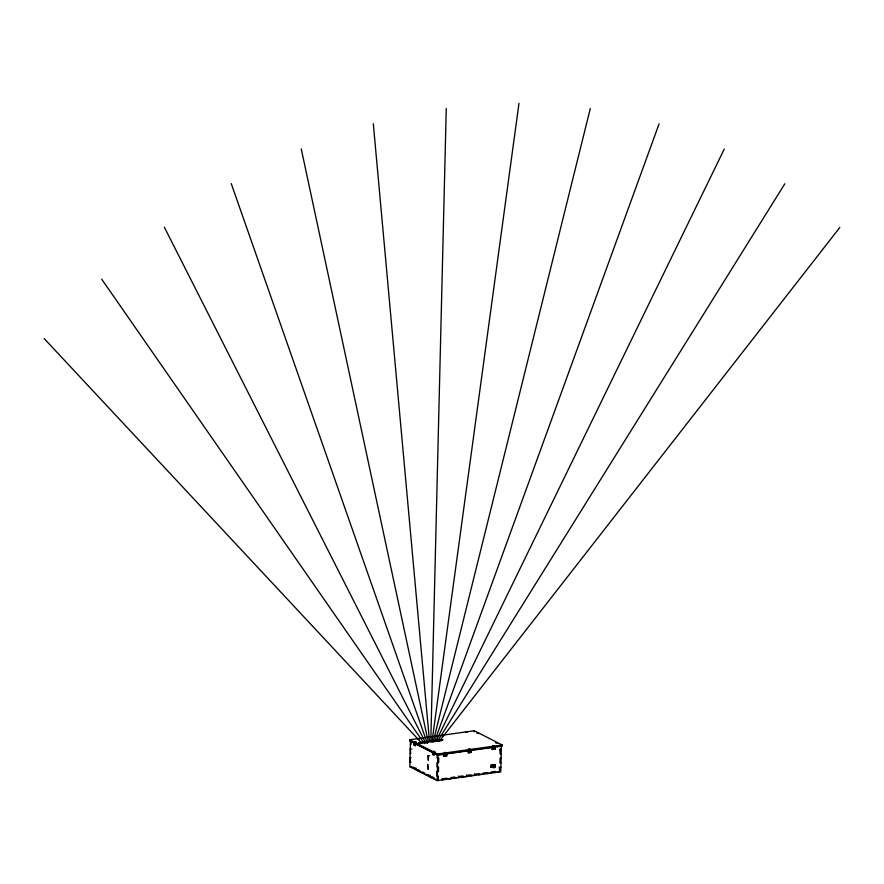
<?xml version="1.0" encoding="UTF-8"?>
<svg xmlns="http://www.w3.org/2000/svg" width="884" height="884" viewBox="0 0 884 884"><rect width="100%" height="100%" fill="white"/><g stroke="black" fill="none" stroke-linecap="round" stroke-linejoin="round"><path stroke-width="1.33" d="M409.679 739.775L409.657 740.891L437.624 755.124L502.189 746.107L502.222 744.991L474.255 730.759L409.679 739.775L437.646 754.008L502.222 744.991M500.808 745.731L501.394 746.03L500.764 771.743L437.204 780.627L409.822 766.693L410.452 740.969M410.264 748.803L410.728 753.566L410.154 753.267M415.933 743.267L415.182 743.334L415.568 745.842L413.966 745.024L413.988 743.908L415.425 743.974L415.447 742.858L411.038 741.267L410.949 744.626L410.364 744.328M414.408 744.118L414.441 743.002M411.414 766.848L414.032 768.185L413.027 768.318L413.049 767.201L415.381 768.384L415.358 769.511L416.364 769.367M428.464 755.798L428.353 760.262L427.878 755.5L429.469 755.654M423.359 772.925L422.353 773.069L422.375 771.942L424.707 773.135L424.685 774.251L428.022 775.29L427.005 775.434L427.038 774.318L429.37 775.5L429.337 776.616L430.353 776.484M430.795 741.51L446.265 108.467M434.862 752.737L433.845 752.881L434.21 755.323L432.608 754.505L432.641 753.389L434.066 753.466L434.088 752.35M434.066 753.466L433.061 753.61L433.083 752.483L414.607 743.179M433.646 753.256L433.624 754.372L432.608 754.505M437.624 755.124L437.646 754.008M437.204 780.627L437.834 754.903L433.845 752.881M442.199 778.428L442.751 779.843L442.177 779.555M444.409 753.599L446.763 754.77L446.729 755.886L443.956 756.273L443.403 754.859L444.707 755.058L444.774 753.886L445.812 753.798M443.956 756.273L443.403 754.859M446.729 755.886L445.834 753.643M446.796 779.279L446.818 778.163L442.785 778.727M458.895 777.589L458.343 776.174M466.409 775.047L466.973 776.461L462.354 776.738L462.929 777.025L462.962 775.909L458.929 776.472M468.918 752.836L468.984 750.118L470.045 750.262M470.034 750.417L468.365 750.262L468.929 751.676L468.2 751.776L468.177 752.892L470.951 752.505L469.691 750.074L494.244 747.035M470.951 752.505L470.277 750.372M474.222 731.875L474.255 730.759M474.487 773.92L475.039 775.334L471.769 775.423M491.184 773.08L491.206 771.964L495.25 771.4L495.217 772.517L494.631 772.229M490.786 764.958L491.316 767.489L495.349 766.925L495.405 764.693L492.134 764.77M501.394 746.03L493.902 746.693L495.162 749.124L492.388 749.51L492.41 748.394L493.139 748.295L492.587 746.881M495.162 749.124L494.488 746.991M495.349 766.925L494.83 764.395M499.283 767.113L499.758 771.887L496.907 771.909M499.725 749.223L500.189 753.997L501.206 753.853L500.62 753.555M432.011 741.61L518.974 103.373M433.182 741.831L590.291 108.522M418.541 742.858L443.061 739.82L418.541 742.925M434.762 740.88L659.088 123.826M435.967 741.367L724.272 149.042M437.812 740.836L784.826 183.773M439.017 741.654L839.8 227.475M417.635 738.847L419.06 738.891M419.027 739.057L417.613 739.002M414.651 741.908L416.077 741.952M414.618 743.024L415.933 743.013M416.044 742.118L414.651 742.074M418.596 743.875L421.701 743.367M441.845 735.466L443.271 735.51M443.238 735.676L441.867 735.643M433.293 751.4L434.718 751.444M466.056 732.085L467.481 732.129M434.685 751.599L433.315 751.577M467.393 732.317L466.078 732.261M444.431 752.483L445.856 752.527M477.194 733.168L478.631 733.223M445.823 752.693L444.409 752.638M478.609 733.366L477.194 733.333M468.642 749.102L470.078 749.146M468.619 750.218L469.99 750.052M470.034 749.312L468.631 749.256M495.847 742.659L497.272 742.704M497.228 742.869L495.858 742.836M492.863 745.72L494.289 745.764M494.244 745.93L492.874 745.897M492.83 746.836L494.255 746.881M434.475 752.781L433.259 752.682M415.204 743.389L416.209 743.245M424.309 743.002L428.232 742.461M430.839 742.096L434.762 741.543M437.37 741.179L441.569 740.604M415.171 744.505L416.187 744.372M413.966 745.024L415.425 743.974M410.839 749.091L411.856 748.958M433.823 753.997L434.829 753.853M411.049 757.599L410.043 757.743L410.519 762.516L409.933 762.218L410.938 762.074M438.265 754.472L437.248 754.604L437.171 757.964L438.762 758.118L438.652 762.594L437.061 762.439L436.95 766.903L438.541 767.069L438.431 771.533L436.84 771.378L436.729 775.854L438.32 776.008L438.221 780.484L437.635 780.185M437.834 754.903L444.409 753.765M446.066 753.754L468.664 750.405M469.669 751.19L470.973 751.389M443.989 755.157L444.707 755.058M446.763 754.77L445.459 754.582M495.184 748.008L493.88 747.809M443.381 755.986L446.155 755.599M468.52 752.472L470.365 752.218M494.576 748.825L491.802 749.223L492.388 749.51M500.3 749.521L501.316 749.378L500.731 749.091M409.822 766.693L410.828 766.55M415.381 768.384L416.397 768.251M418.696 770.55L417.69 770.693L417.712 769.577L420.044 770.76L420.022 771.876L421.027 771.732M500.985 762.804L499.979 762.936L500.09 758.472L501.095 758.328L500.51 758.03M491.371 765.257L495.405 764.693M429.37 775.5L430.375 775.356M492.929 766.627L491.924 766.771L494.244 767.953M490.731 767.201L494.775 766.638M499.869 767.411L500.874 767.268M432.685 777.666L431.668 777.809L431.701 776.693L434.033 777.876L434 778.992L435.016 778.848M466.995 775.345L471.028 774.782L471.006 775.898L470.421 775.611M475.062 774.218L479.106 773.655L479.073 774.771L478.487 774.483L483.106 774.207L483.139 773.091L487.172 772.528L487.15 773.644L486.565 773.356L489.25 772.981M446.21 778.992L450.829 778.716L450.851 777.6L454.884 777.036L454.862 778.152L454.277 777.865L456.973 777.489M492.554 747.997L493.139 748.295M444.155 753.643L444.74 753.941M44.2 338.594L422.044 743.455M101.693 279.178L424.232 743.488M164.369 227.243L425.536 742.704M231.243 183.574L427.337 743.433M301.256 148.888L428.21 741.742M373.313 123.727L429.525 741.554M427.657 764.439L428.132 769.213L427.657 764.439"/></g></svg>
